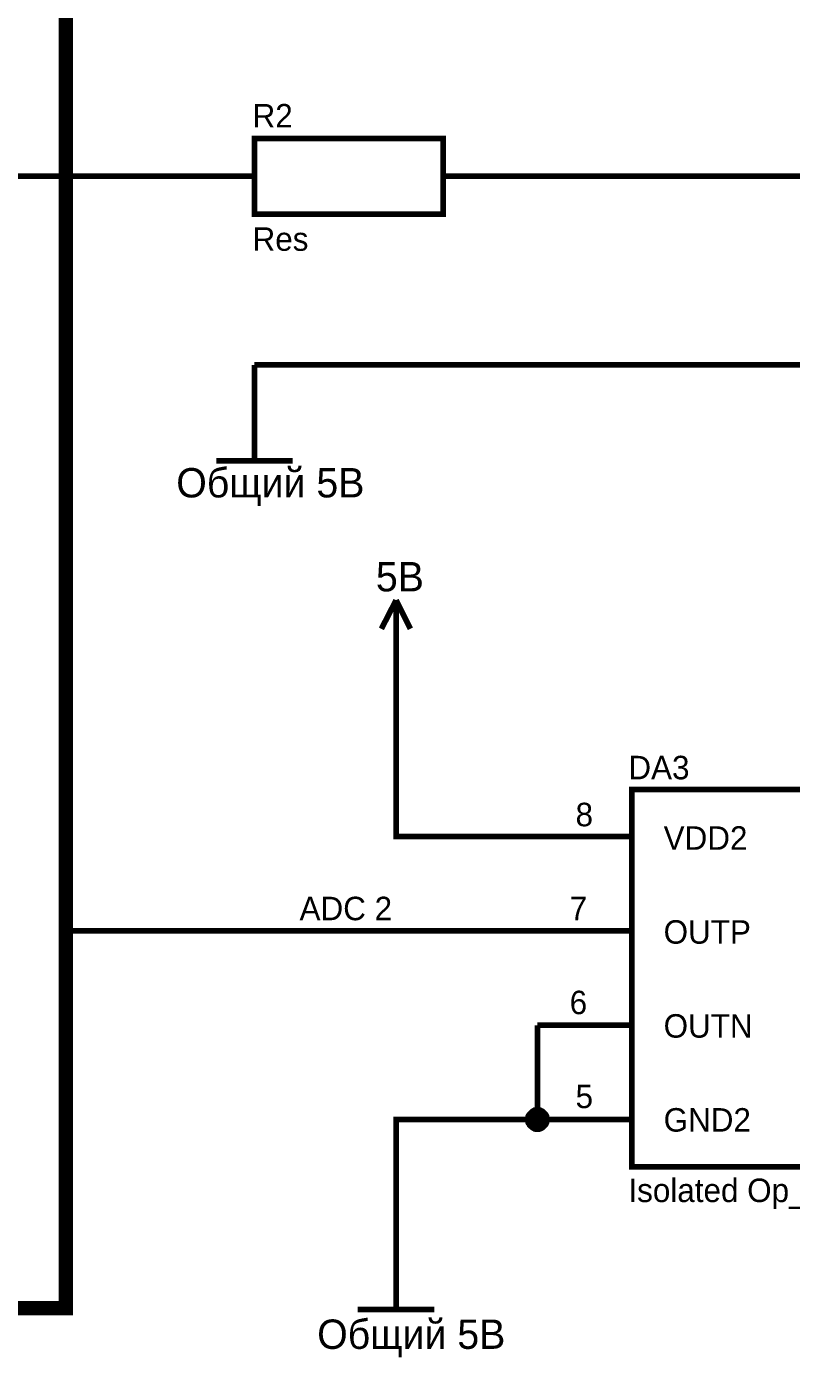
# Model space of a CAD drawing. Header units: millimetres. Extents: x 0 to 567, y 0 to 399.
# Drawn here: x 397.9 to 438.4, y 157.4 to 227.9 of the extents above; entities that cross this region are included whole.
import ezdxf

# ---------------------------------------------------------------- set-up
doc = ezdxf.new("R2010")
doc.units = ezdxf.units.MM
doc.layers.add('Sheet', color=255, linetype='Continuous')

msp = doc.modelspace()

# ---------------------------------------------------------------- linework, layer by layer
at = {"layer": 'Sheet'}
for points, const_width in [([(399.976, 332.492), (399.976, 159.991), (364.983, 159.991), (364.983, 172.482)], 0.749), ([(404.975, 219.994), (389.978, 219.994)], 0.3), ([(409.974, 219.994), (404.975, 219.994)], 0.3), ([(419.972, 219.994), (424.971, 219.994)], 0.3), ([(437.458, 219.994), (424.971, 219.994)], 0.3), ([(442.457, 219.994), (437.458, 219.994)], 0.3), ([(409.974, 209.994), (409.974, 204.916)], 0.3), ([(437.458, 209.994), (409.974, 209.994), (409.974, 209.994)], 0.3), ([(442.457, 209.994), (437.458, 209.994)], 0.3), ([(407.951, 204.916), (411.997, 204.916)], 0.3), ([(417.482, 197.522), (416.704, 196.005)], 0.3), ([(417.482, 197.522), (418.24, 196.005)], 0.3), ([(417.482, 194.993), (417.482, 197.522)], 0.3), ([(424.971, 184.992), (417.482, 184.992), (417.482, 194.993), (417.482, 194.993)], 0.3), ([(429.97, 184.992), (424.971, 184.992)], 0.3), ([(424.971, 179.992), (399.976, 179.992), (399.976, 179.992)], 0.3), ([(429.97, 179.992), (424.971, 179.992)], 0.3), ([(417.482, 164.991), (417.482, 169.991), (424.971, 169.991), (424.971, 174.992)], 0.3), ([(429.97, 174.992), (424.971, 174.992)], 0.3), ([(424.465, 169.991), (424.465, 170.011), (424.465, 170.05), (424.465, 170.069), (424.484, 170.089), (424.484, 170.108), (424.484, 170.147), (424.504, 170.166), (424.504, 170.186), (424.523, 170.205), (424.523, 170.225), (424.543, 170.244), (424.562, 170.264), (424.562, 170.283), (424.582, 170.303), (424.601, 170.322), (424.62, 170.341), (424.64, 170.361), (424.659, 170.38), (424.679, 170.4), (424.698, 170.4), (424.718, 170.419), (424.737, 170.439), (424.757, 170.439), (424.776, 170.458), (424.796, 170.458), (424.815, 170.478), (424.854, 170.478), (424.873, 170.478), (424.893, 170.497), (424.912, 170.497), (424.951, 170.497), (424.971, 170.497)], 0.3), ([(424.465, 169.991), (424.465, 170.011), (424.465, 170.05), (424.465, 170.069), (424.484, 170.089), (424.484, 170.108), (424.484, 170.147), (424.504, 170.166), (424.504, 170.186), (424.523, 170.205), (424.523, 170.225), (424.543, 170.244), (424.562, 170.264), (424.562, 170.283), (424.582, 170.303), (424.601, 170.322), (424.62, 170.341), (424.64, 170.361), (424.659, 170.38), (424.679, 170.4), (424.698, 170.4), (424.718, 170.419), (424.737, 170.439), (424.757, 170.439), (424.776, 170.458), (424.796, 170.458), (424.815, 170.478), (424.854, 170.478), (424.873, 170.478), (424.893, 170.497), (424.912, 170.497), (424.951, 170.497), (424.971, 170.497)], 0.3), ([(424.465, 169.991), (424.465, 170.011), (424.465, 170.05), (424.465, 170.069), (424.484, 170.089), (424.484, 170.108), (424.484, 170.147), (424.504, 170.166), (424.504, 170.186), (424.523, 170.205), (424.523, 170.225), (424.543, 170.244), (424.562, 170.264), (424.562, 170.283), (424.582, 170.303), (424.601, 170.322), (424.62, 170.341), (424.64, 170.361), (424.659, 170.38), (424.679, 170.4), (424.698, 170.4), (424.718, 170.419), (424.737, 170.439), (424.757, 170.439), (424.776, 170.458), (424.796, 170.458), (424.815, 170.478), (424.854, 170.478), (424.873, 170.478), (424.893, 170.497), (424.912, 170.497), (424.951, 170.497), (424.971, 170.497)], 0.3), ([(424.465, 169.991), (424.465, 170.011), (424.465, 170.05), (424.465, 170.069), (424.484, 170.089), (424.484, 170.108), (424.484, 170.147), (424.504, 170.166), (424.504, 170.186), (424.523, 170.205), (424.523, 170.225), (424.543, 170.244), (424.562, 170.264), (424.562, 170.283), (424.582, 170.303), (424.601, 170.322), (424.62, 170.341), (424.64, 170.361), (424.659, 170.38), (424.679, 170.4), (424.698, 170.4), (424.718, 170.419), (424.737, 170.439), (424.757, 170.439), (424.776, 170.458), (424.796, 170.458), (424.815, 170.478), (424.854, 170.478), (424.873, 170.478), (424.893, 170.497), (424.912, 170.497), (424.951, 170.497), (424.971, 170.497)], 0.3), ([(424.465, 169.991), (424.465, 170.011), (424.465, 170.05), (424.465, 170.069), (424.484, 170.089), (424.484, 170.108), (424.484, 170.147), (424.504, 170.166), (424.504, 170.186), (424.523, 170.205), (424.523, 170.225), (424.543, 170.244), (424.562, 170.264), (424.562, 170.283), (424.582, 170.303), (424.601, 170.322), (424.62, 170.341), (424.64, 170.361), (424.659, 170.38), (424.679, 170.4), (424.698, 170.4), (424.718, 170.419), (424.737, 170.439), (424.757, 170.439), (424.776, 170.458), (424.796, 170.458), (424.815, 170.478), (424.854, 170.478), (424.873, 170.478), (424.893, 170.497), (424.912, 170.497), (424.951, 170.497), (424.971, 170.497)], 0.3), ([(424.971, 169.485), (424.951, 169.485), (424.912, 169.485), (424.893, 169.485), (424.873, 169.505), (424.854, 169.505), (424.815, 169.505), (424.796, 169.524), (424.776, 169.524), (424.757, 169.544), (424.737, 169.544), (424.718, 169.563), (424.698, 169.583), (424.679, 169.583), (424.659, 169.602), (424.64, 169.622), (424.62, 169.641), (424.601, 169.66), (424.582, 169.68), (424.562, 169.699), (424.562, 169.719), (424.543, 169.738), (424.523, 169.758), (424.523, 169.777), (424.504, 169.797), (424.504, 169.816), (424.484, 169.836), (424.484, 169.875), (424.484, 169.894), (424.465, 169.913), (424.465, 169.933), (424.465, 169.972), (424.465, 169.991)], 0.3), ([(424.465, 169.991), (424.465, 169.991)], 0.3), ([(424.971, 169.485), (424.951, 169.485), (424.912, 169.485), (424.893, 169.485), (424.873, 169.505), (424.854, 169.505), (424.815, 169.505), (424.796, 169.524), (424.776, 169.524), (424.757, 169.544), (424.737, 169.544), (424.718, 169.563), (424.698, 169.583), (424.679, 169.583), (424.659, 169.602), (424.64, 169.622), (424.62, 169.641), (424.601, 169.66), (424.582, 169.68), (424.562, 169.699), (424.562, 169.719), (424.543, 169.738), (424.523, 169.758), (424.523, 169.777), (424.504, 169.797), (424.504, 169.816), (424.484, 169.836), (424.484, 169.875), (424.484, 169.894), (424.465, 169.913), (424.465, 169.933), (424.465, 169.972), (424.465, 169.991)], 0.3), ([(424.465, 169.991), (424.465, 169.991)], 0.3), ([(424.971, 169.485), (424.951, 169.485), (424.912, 169.485), (424.893, 169.485), (424.873, 169.505), (424.854, 169.505), (424.815, 169.505), (424.796, 169.524), (424.776, 169.524), (424.757, 169.544), (424.737, 169.544), (424.718, 169.563), (424.698, 169.583), (424.679, 169.583), (424.659, 169.602), (424.64, 169.622), (424.62, 169.641), (424.601, 169.66), (424.582, 169.68), (424.562, 169.699), (424.562, 169.719), (424.543, 169.738), (424.523, 169.758), (424.523, 169.777), (424.504, 169.797), (424.504, 169.816), (424.484, 169.836), (424.484, 169.875), (424.484, 169.894), (424.465, 169.913), (424.465, 169.933), (424.465, 169.972), (424.465, 169.991)], 0.3), ([(424.465, 169.991), (424.465, 169.991)], 0.3), ([(424.971, 169.485), (424.951, 169.485), (424.912, 169.485), (424.893, 169.485), (424.873, 169.505), (424.854, 169.505), (424.815, 169.505), (424.796, 169.524), (424.776, 169.524), (424.757, 169.544), (424.737, 169.544), (424.718, 169.563), (424.698, 169.583), (424.679, 169.583), (424.659, 169.602), (424.64, 169.622), (424.62, 169.641), (424.601, 169.66), (424.582, 169.68), (424.562, 169.699), (424.562, 169.719), (424.543, 169.738), (424.523, 169.758), (424.523, 169.777), (424.504, 169.797), (424.504, 169.816), (424.484, 169.836), (424.484, 169.875), (424.484, 169.894), (424.465, 169.913), (424.465, 169.933), (424.465, 169.972), (424.465, 169.991)], 0.3), ([(424.465, 169.991), (424.465, 169.991)], 0.3), ([(424.971, 169.485), (424.951, 169.485), (424.912, 169.485), (424.893, 169.485), (424.873, 169.505), (424.854, 169.505), (424.815, 169.505), (424.796, 169.524), (424.776, 169.524), (424.757, 169.544), (424.737, 169.544), (424.718, 169.563), (424.698, 169.583), (424.679, 169.583), (424.659, 169.602), (424.64, 169.622), (424.62, 169.641), (424.601, 169.66), (424.582, 169.68), (424.562, 169.699), (424.562, 169.719), (424.543, 169.738), (424.523, 169.758), (424.523, 169.777), (424.504, 169.797), (424.504, 169.816), (424.484, 169.836), (424.484, 169.875), (424.484, 169.894), (424.465, 169.913), (424.465, 169.933), (424.465, 169.972), (424.465, 169.991)], 0.3), ([(424.465, 169.991), (424.465, 169.991)], 0.3), ([(424.465, 169.991), (424.465, 170.011), (424.465, 170.05), (424.465, 170.069), (424.484, 170.089), (424.484, 170.108), (424.484, 170.147), (424.504, 170.166), (424.504, 170.186), (424.523, 170.205), (424.523, 170.225), (424.543, 170.244), (424.562, 170.264), (424.562, 170.283), (424.582, 170.303), (424.601, 170.322), (424.62, 170.341), (424.64, 170.361), (424.659, 170.38), (424.679, 170.4), (424.698, 170.4), (424.718, 170.419), (424.737, 170.439), (424.757, 170.439), (424.776, 170.458), (424.796, 170.458), (424.815, 170.478), (424.854, 170.478), (424.873, 170.478), (424.893, 170.497), (424.912, 170.497), (424.951, 170.497), (424.971, 170.497)], 0.0991), ([(424.465, 169.991), (424.465, 170.011), (424.465, 170.05), (424.465, 170.069), (424.484, 170.089), (424.484, 170.108), (424.484, 170.147), (424.504, 170.166), (424.504, 170.186), (424.523, 170.205), (424.523, 170.225), (424.543, 170.244), (424.562, 170.264), (424.562, 170.283), (424.582, 170.303), (424.601, 170.322), (424.62, 170.341), (424.64, 170.361), (424.659, 170.38), (424.679, 170.4), (424.698, 170.4), (424.718, 170.419), (424.737, 170.439), (424.757, 170.439), (424.776, 170.458), (424.796, 170.458), (424.815, 170.478), (424.854, 170.478), (424.873, 170.478), (424.893, 170.497), (424.912, 170.497), (424.951, 170.497), (424.971, 170.497)], 0.0991), ([(424.465, 169.991), (424.465, 170.011), (424.465, 170.05), (424.465, 170.069), (424.484, 170.089), (424.484, 170.108), (424.484, 170.147), (424.504, 170.166), (424.504, 170.186), (424.523, 170.205), (424.523, 170.225), (424.543, 170.244), (424.562, 170.264), (424.562, 170.283), (424.582, 170.303), (424.601, 170.322), (424.62, 170.341), (424.64, 170.361), (424.659, 170.38), (424.679, 170.4), (424.698, 170.4), (424.718, 170.419), (424.737, 170.439), (424.757, 170.439), (424.776, 170.458), (424.796, 170.458), (424.815, 170.478), (424.854, 170.478), (424.873, 170.478), (424.893, 170.497), (424.912, 170.497), (424.951, 170.497), (424.971, 170.497)], 0.0991), ([(424.465, 169.991), (424.465, 170.011), (424.465, 170.05), (424.465, 170.069), (424.484, 170.089), (424.484, 170.108), (424.484, 170.147), (424.504, 170.166), (424.504, 170.186), (424.523, 170.205), (424.523, 170.225), (424.543, 170.244), (424.562, 170.264), (424.562, 170.283), (424.582, 170.303), (424.601, 170.322), (424.62, 170.341), (424.64, 170.361), (424.659, 170.38), (424.679, 170.4), (424.698, 170.4), (424.718, 170.419), (424.737, 170.439), (424.757, 170.439), (424.776, 170.458), (424.796, 170.458), (424.815, 170.478), (424.854, 170.478), (424.873, 170.478), (424.893, 170.497), (424.912, 170.497), (424.951, 170.497), (424.971, 170.497)], 0.0991), ([(424.465, 169.991), (424.465, 170.011), (424.465, 170.05), (424.465, 170.069), (424.484, 170.089), (424.484, 170.108), (424.484, 170.147), (424.504, 170.166), (424.504, 170.186), (424.523, 170.205), (424.523, 170.225), (424.543, 170.244), (424.562, 170.264), (424.562, 170.283), (424.582, 170.303), (424.601, 170.322), (424.62, 170.341), (424.64, 170.361), (424.659, 170.38), (424.679, 170.4), (424.698, 170.4), (424.718, 170.419), (424.737, 170.439), (424.757, 170.439), (424.776, 170.458), (424.796, 170.458), (424.815, 170.478), (424.854, 170.478), (424.873, 170.478), (424.893, 170.497), (424.912, 170.497), (424.951, 170.497), (424.971, 170.497)], 0.0991), ([(424.971, 169.485), (424.951, 169.485), (424.912, 169.485), (424.893, 169.485), (424.873, 169.505), (424.854, 169.505), (424.815, 169.505), (424.796, 169.524), (424.776, 169.524), (424.757, 169.544), (424.737, 169.544), (424.718, 169.563), (424.698, 169.583), (424.679, 169.583), (424.659, 169.602), (424.64, 169.622), (424.62, 169.641), (424.601, 169.66), (424.582, 169.68), (424.562, 169.699), (424.562, 169.719), (424.543, 169.738), (424.523, 169.758), (424.523, 169.777), (424.504, 169.797), (424.504, 169.816), (424.484, 169.836), (424.484, 169.875), (424.484, 169.894), (424.465, 169.913), (424.465, 169.933), (424.465, 169.972), (424.465, 169.991)], 0.0991), ([(424.465, 169.991), (424.465, 169.991)], 0.0991), ([(424.971, 169.485), (424.951, 169.485), (424.912, 169.485), (424.893, 169.485), (424.873, 169.505), (424.854, 169.505), (424.815, 169.505), (424.796, 169.524), (424.776, 169.524), (424.757, 169.544), (424.737, 169.544), (424.718, 169.563), (424.698, 169.583), (424.679, 169.583), (424.659, 169.602), (424.64, 169.622), (424.62, 169.641), (424.601, 169.66), (424.582, 169.68), (424.562, 169.699), (424.562, 169.719), (424.543, 169.738), (424.523, 169.758), (424.523, 169.777), (424.504, 169.797), (424.504, 169.816), (424.484, 169.836), (424.484, 169.875), (424.484, 169.894), (424.465, 169.913), (424.465, 169.933), (424.465, 169.972), (424.465, 169.991)], 0.0991), ([(424.465, 169.991), (424.465, 169.991)], 0.0991), ([(424.971, 169.485), (424.951, 169.485), (424.912, 169.485), (424.893, 169.485), (424.873, 169.505), (424.854, 169.505), (424.815, 169.505), (424.796, 169.524), (424.776, 169.524), (424.757, 169.544), (424.737, 169.544), (424.718, 169.563), (424.698, 169.583), (424.679, 169.583), (424.659, 169.602), (424.64, 169.622), (424.62, 169.641), (424.601, 169.66), (424.582, 169.68), (424.562, 169.699), (424.562, 169.719), (424.543, 169.738), (424.523, 169.758), (424.523, 169.777), (424.504, 169.797), (424.504, 169.816), (424.484, 169.836), (424.484, 169.875), (424.484, 169.894), (424.465, 169.913), (424.465, 169.933), (424.465, 169.972), (424.465, 169.991)], 0.0991), ([(424.465, 169.991), (424.465, 169.991)], 0.0991), ([(424.971, 169.485), (424.951, 169.485), (424.912, 169.485), (424.893, 169.485), (424.873, 169.505), (424.854, 169.505), (424.815, 169.505), (424.796, 169.524), (424.776, 169.524), (424.757, 169.544), (424.737, 169.544), (424.718, 169.563), (424.698, 169.583), (424.679, 169.583), (424.659, 169.602), (424.64, 169.622), (424.62, 169.641), (424.601, 169.66), (424.582, 169.68), (424.562, 169.699), (424.562, 169.719), (424.543, 169.738), (424.523, 169.758), (424.523, 169.777), (424.504, 169.797), (424.504, 169.816), (424.484, 169.836), (424.484, 169.875), (424.484, 169.894), (424.465, 169.913), (424.465, 169.933), (424.465, 169.972), (424.465, 169.991)], 0.0991), ([(424.465, 169.991), (424.465, 169.991)], 0.0991), ([(424.971, 169.485), (424.951, 169.485), (424.912, 169.485), (424.893, 169.485), (424.873, 169.505), (424.854, 169.505), (424.815, 169.505), (424.796, 169.524), (424.776, 169.524), (424.757, 169.544), (424.737, 169.544), (424.718, 169.563), (424.698, 169.583), (424.679, 169.583), (424.659, 169.602), (424.64, 169.622), (424.62, 169.641), (424.601, 169.66), (424.582, 169.68), (424.562, 169.699), (424.562, 169.719), (424.543, 169.738), (424.523, 169.758), (424.523, 169.777), (424.504, 169.797), (424.504, 169.816), (424.484, 169.836), (424.484, 169.875), (424.484, 169.894), (424.465, 169.913), (424.465, 169.933), (424.465, 169.972), (424.465, 169.991)], 0.0991), ([(424.465, 169.991), (424.465, 169.991)], 0.0991), ([(424.971, 170.497), (424.971, 170.497)], 0.3), ([(424.971, 170.497), (424.99, 170.497), (425.029, 170.497), (425.048, 170.497), (425.068, 170.478), (425.087, 170.478), (425.126, 170.478), (425.146, 170.458), (425.165, 170.458), (425.185, 170.439), (425.204, 170.439), (425.223, 170.419), (425.243, 170.4), (425.262, 170.4), (425.282, 170.38), (425.301, 170.361), (425.321, 170.341), (425.34, 170.322), (425.36, 170.303), (425.379, 170.283), (425.379, 170.264), (425.399, 170.244), (425.418, 170.225), (425.418, 170.205), (425.437, 170.186), (425.437, 170.166), (425.457, 170.147), (425.457, 170.108), (425.457, 170.089), (425.476, 170.069), (425.476, 170.05), (425.476, 170.011), (425.476, 169.991)], 0.3), ([(424.971, 170.497), (424.971, 170.497)], 0.3), ([(424.971, 170.497), (424.99, 170.497), (425.029, 170.497), (425.048, 170.497), (425.068, 170.478), (425.087, 170.478), (425.126, 170.478), (425.146, 170.458), (425.165, 170.458), (425.185, 170.439), (425.204, 170.439), (425.223, 170.419), (425.243, 170.4), (425.262, 170.4), (425.282, 170.38), (425.301, 170.361), (425.321, 170.341), (425.34, 170.322), (425.36, 170.303), (425.379, 170.283), (425.379, 170.264), (425.399, 170.244), (425.418, 170.225), (425.418, 170.205), (425.437, 170.186), (425.437, 170.166), (425.457, 170.147), (425.457, 170.108), (425.457, 170.089), (425.476, 170.069), (425.476, 170.05), (425.476, 170.011), (425.476, 169.991)], 0.3), ([(424.971, 170.497), (424.971, 170.497)], 0.3), ([(424.971, 170.497), (424.99, 170.497), (425.029, 170.497), (425.048, 170.497), (425.068, 170.478), (425.087, 170.478), (425.126, 170.478), (425.146, 170.458), (425.165, 170.458), (425.185, 170.439), (425.204, 170.439), (425.223, 170.419), (425.243, 170.4), (425.262, 170.4), (425.282, 170.38), (425.301, 170.361), (425.321, 170.341), (425.34, 170.322), (425.36, 170.303), (425.379, 170.283), (425.379, 170.264), (425.399, 170.244), (425.418, 170.225), (425.418, 170.205), (425.437, 170.186), (425.437, 170.166), (425.457, 170.147), (425.457, 170.108), (425.457, 170.089), (425.476, 170.069), (425.476, 170.05), (425.476, 170.011), (425.476, 169.991)], 0.3), ([(424.971, 170.497), (424.971, 170.497)], 0.3), ([(424.971, 170.497), (424.99, 170.497), (425.029, 170.497), (425.048, 170.497), (425.068, 170.478), (425.087, 170.478), (425.126, 170.478), (425.146, 170.458), (425.165, 170.458), (425.185, 170.439), (425.204, 170.439), (425.223, 170.419), (425.243, 170.4), (425.262, 170.4), (425.282, 170.38), (425.301, 170.361), (425.321, 170.341), (425.34, 170.322), (425.36, 170.303), (425.379, 170.283), (425.379, 170.264), (425.399, 170.244), (425.418, 170.225), (425.418, 170.205), (425.437, 170.186), (425.437, 170.166), (425.457, 170.147), (425.457, 170.108), (425.457, 170.089), (425.476, 170.069), (425.476, 170.05), (425.476, 170.011), (425.476, 169.991)], 0.3), ([(424.971, 170.497), (424.971, 170.497)], 0.3), ([(424.971, 170.497), (424.99, 170.497), (425.029, 170.497), (425.048, 170.497), (425.068, 170.478), (425.087, 170.478), (425.126, 170.478), (425.146, 170.458), (425.165, 170.458), (425.185, 170.439), (425.204, 170.439), (425.223, 170.419), (425.243, 170.4), (425.262, 170.4), (425.282, 170.38), (425.301, 170.361), (425.321, 170.341), (425.34, 170.322), (425.36, 170.303), (425.379, 170.283), (425.379, 170.264), (425.399, 170.244), (425.418, 170.225), (425.418, 170.205), (425.437, 170.186), (425.437, 170.166), (425.457, 170.147), (425.457, 170.108), (425.457, 170.089), (425.476, 170.069), (425.476, 170.05), (425.476, 170.011), (425.476, 169.991)], 0.3), ([(425.476, 169.991), (425.476, 169.972), (425.476, 169.933), (425.476, 169.913), (425.457, 169.894), (425.457, 169.875), (425.457, 169.836), (425.437, 169.816), (425.437, 169.797), (425.418, 169.777), (425.418, 169.758), (425.399, 169.738), (425.379, 169.719), (425.379, 169.699), (425.36, 169.68), (425.34, 169.66), (425.321, 169.641), (425.301, 169.622), (425.282, 169.602), (425.262, 169.583), (425.243, 169.583), (425.223, 169.563), (425.204, 169.544), (425.185, 169.544), (425.165, 169.524), (425.146, 169.524), (425.126, 169.505), (425.087, 169.505), (425.068, 169.505), (425.048, 169.485), (425.029, 169.485), (424.99, 169.485), (424.971, 169.485)], 0.3), ([(429.97, 169.991), (424.971, 169.991)], 0.3), ([(425.476, 169.991), (425.476, 169.972), (425.476, 169.933), (425.476, 169.913), (425.457, 169.894), (425.457, 169.875), (425.457, 169.836), (425.437, 169.816), (425.437, 169.797), (425.418, 169.777), (425.418, 169.758), (425.399, 169.738), (425.379, 169.719), (425.379, 169.699), (425.36, 169.68), (425.34, 169.66), (425.321, 169.641), (425.301, 169.622), (425.282, 169.602), (425.262, 169.583), (425.243, 169.583), (425.223, 169.563), (425.204, 169.544), (425.185, 169.544), (425.165, 169.524), (425.146, 169.524), (425.126, 169.505), (425.087, 169.505), (425.068, 169.505), (425.048, 169.485), (425.029, 169.485), (424.99, 169.485), (424.971, 169.485)], 0.3), ([(425.476, 169.991), (425.476, 169.972), (425.476, 169.933), (425.476, 169.913), (425.457, 169.894), (425.457, 169.875), (425.457, 169.836), (425.437, 169.816), (425.437, 169.797), (425.418, 169.777), (425.418, 169.758), (425.399, 169.738), (425.379, 169.719), (425.379, 169.699), (425.36, 169.68), (425.34, 169.66), (425.321, 169.641), (425.301, 169.622), (425.282, 169.602), (425.262, 169.583), (425.243, 169.583), (425.223, 169.563), (425.204, 169.544), (425.185, 169.544), (425.165, 169.524), (425.146, 169.524), (425.126, 169.505), (425.087, 169.505), (425.068, 169.505), (425.048, 169.485), (425.029, 169.485), (424.99, 169.485), (424.971, 169.485)], 0.3), ([(425.476, 169.991), (425.476, 169.972), (425.476, 169.933), (425.476, 169.913), (425.457, 169.894), (425.457, 169.875), (425.457, 169.836), (425.437, 169.816), (425.437, 169.797), (425.418, 169.777), (425.418, 169.758), (425.399, 169.738), (425.379, 169.719), (425.379, 169.699), (425.36, 169.68), (425.34, 169.66), (425.321, 169.641), (425.301, 169.622), (425.282, 169.602), (425.262, 169.583), (425.243, 169.583), (425.223, 169.563), (425.204, 169.544), (425.185, 169.544), (425.165, 169.524), (425.146, 169.524), (425.126, 169.505), (425.087, 169.505), (425.068, 169.505), (425.048, 169.485), (425.029, 169.485), (424.99, 169.485), (424.971, 169.485)], 0.3), ([(425.476, 169.991), (425.476, 169.972), (425.476, 169.933), (425.476, 169.913), (425.457, 169.894), (425.457, 169.875), (425.457, 169.836), (425.437, 169.816), (425.437, 169.797), (425.418, 169.777), (425.418, 169.758), (425.399, 169.738), (425.379, 169.719), (425.379, 169.699), (425.36, 169.68), (425.34, 169.66), (425.321, 169.641), (425.301, 169.622), (425.282, 169.602), (425.262, 169.583), (425.243, 169.583), (425.223, 169.563), (425.204, 169.544), (425.185, 169.544), (425.165, 169.524), (425.146, 169.524), (425.126, 169.505), (425.087, 169.505), (425.068, 169.505), (425.048, 169.485), (425.029, 169.485), (424.99, 169.485), (424.971, 169.485)], 0.3), ([(424.971, 170.497), (424.971, 170.497)], 0.0991), ([(424.971, 170.497), (424.99, 170.497), (425.029, 170.497), (425.048, 170.497), (425.068, 170.478), (425.087, 170.478), (425.126, 170.478), (425.146, 170.458), (425.165, 170.458), (425.185, 170.439), (425.204, 170.439), (425.223, 170.419), (425.243, 170.4), (425.262, 170.4), (425.282, 170.38), (425.301, 170.361), (425.321, 170.341), (425.34, 170.322), (425.36, 170.303), (425.379, 170.283), (425.379, 170.264), (425.399, 170.244), (425.418, 170.225), (425.418, 170.205), (425.437, 170.186), (425.437, 170.166), (425.457, 170.147), (425.457, 170.108), (425.457, 170.089), (425.476, 170.069), (425.476, 170.05), (425.476, 170.011), (425.476, 169.991)], 0.0991), ([(424.971, 170.497), (424.971, 170.497)], 0.0991), ([(424.971, 170.497), (424.99, 170.497), (425.029, 170.497), (425.048, 170.497), (425.068, 170.478), (425.087, 170.478), (425.126, 170.478), (425.146, 170.458), (425.165, 170.458), (425.185, 170.439), (425.204, 170.439), (425.223, 170.419), (425.243, 170.4), (425.262, 170.4), (425.282, 170.38), (425.301, 170.361), (425.321, 170.341), (425.34, 170.322), (425.36, 170.303), (425.379, 170.283), (425.379, 170.264), (425.399, 170.244), (425.418, 170.225), (425.418, 170.205), (425.437, 170.186), (425.437, 170.166), (425.457, 170.147), (425.457, 170.108), (425.457, 170.089), (425.476, 170.069), (425.476, 170.05), (425.476, 170.011), (425.476, 169.991)], 0.0991), ([(424.971, 170.497), (424.971, 170.497)], 0.0991), ([(424.971, 170.497), (424.99, 170.497), (425.029, 170.497), (425.048, 170.497), (425.068, 170.478), (425.087, 170.478), (425.126, 170.478), (425.146, 170.458), (425.165, 170.458), (425.185, 170.439), (425.204, 170.439), (425.223, 170.419), (425.243, 170.4), (425.262, 170.4), (425.282, 170.38), (425.301, 170.361), (425.321, 170.341), (425.34, 170.322), (425.36, 170.303), (425.379, 170.283), (425.379, 170.264), (425.399, 170.244), (425.418, 170.225), (425.418, 170.205), (425.437, 170.186), (425.437, 170.166), (425.457, 170.147), (425.457, 170.108), (425.457, 170.089), (425.476, 170.069), (425.476, 170.05), (425.476, 170.011), (425.476, 169.991)], 0.0991), ([(424.971, 170.497), (424.971, 170.497)], 0.0991), ([(424.971, 170.497), (424.99, 170.497), (425.029, 170.497), (425.048, 170.497), (425.068, 170.478), (425.087, 170.478), (425.126, 170.478), (425.146, 170.458), (425.165, 170.458), (425.185, 170.439), (425.204, 170.439), (425.223, 170.419), (425.243, 170.4), (425.262, 170.4), (425.282, 170.38), (425.301, 170.361), (425.321, 170.341), (425.34, 170.322), (425.36, 170.303), (425.379, 170.283), (425.379, 170.264), (425.399, 170.244), (425.418, 170.225), (425.418, 170.205), (425.437, 170.186), (425.437, 170.166), (425.457, 170.147), (425.457, 170.108), (425.457, 170.089), (425.476, 170.069), (425.476, 170.05), (425.476, 170.011), (425.476, 169.991)], 0.0991), ([(424.971, 170.497), (424.971, 170.497)], 0.0991), ([(424.971, 170.497), (424.99, 170.497), (425.029, 170.497), (425.048, 170.497), (425.068, 170.478), (425.087, 170.478), (425.126, 170.478), (425.146, 170.458), (425.165, 170.458), (425.185, 170.439), (425.204, 170.439), (425.223, 170.419), (425.243, 170.4), (425.262, 170.4), (425.282, 170.38), (425.301, 170.361), (425.321, 170.341), (425.34, 170.322), (425.36, 170.303), (425.379, 170.283), (425.379, 170.264), (425.399, 170.244), (425.418, 170.225), (425.418, 170.205), (425.437, 170.186), (425.437, 170.166), (425.457, 170.147), (425.457, 170.108), (425.457, 170.089), (425.476, 170.069), (425.476, 170.05), (425.476, 170.011), (425.476, 169.991)], 0.0991), ([(425.476, 169.991), (425.476, 169.972), (425.476, 169.933), (425.476, 169.913), (425.457, 169.894), (425.457, 169.875), (425.457, 169.836), (425.437, 169.816), (425.437, 169.797), (425.418, 169.777), (425.418, 169.758), (425.399, 169.738), (425.379, 169.719), (425.379, 169.699), (425.36, 169.68), (425.34, 169.66), (425.321, 169.641), (425.301, 169.622), (425.282, 169.602), (425.262, 169.583), (425.243, 169.583), (425.223, 169.563), (425.204, 169.544), (425.185, 169.544), (425.165, 169.524), (425.146, 169.524), (425.126, 169.505), (425.087, 169.505), (425.068, 169.505), (425.048, 169.485), (425.029, 169.485), (424.99, 169.485), (424.971, 169.485)], 0.0991), ([(425.476, 169.991), (425.476, 169.972), (425.476, 169.933), (425.476, 169.913), (425.457, 169.894), (425.457, 169.875), (425.457, 169.836), (425.437, 169.816), (425.437, 169.797), (425.418, 169.777), (425.418, 169.758), (425.399, 169.738), (425.379, 169.719), (425.379, 169.699), (425.36, 169.68), (425.34, 169.66), (425.321, 169.641), (425.301, 169.622), (425.282, 169.602), (425.262, 169.583), (425.243, 169.583), (425.223, 169.563), (425.204, 169.544), (425.185, 169.544), (425.165, 169.524), (425.146, 169.524), (425.126, 169.505), (425.087, 169.505), (425.068, 169.505), (425.048, 169.485), (425.029, 169.485), (424.99, 169.485), (424.971, 169.485)], 0.0991), ([(425.476, 169.991), (425.476, 169.972), (425.476, 169.933), (425.476, 169.913), (425.457, 169.894), (425.457, 169.875), (425.457, 169.836), (425.437, 169.816), (425.437, 169.797), (425.418, 169.777), (425.418, 169.758), (425.399, 169.738), (425.379, 169.719), (425.379, 169.699), (425.36, 169.68), (425.34, 169.66), (425.321, 169.641), (425.301, 169.622), (425.282, 169.602), (425.262, 169.583), (425.243, 169.583), (425.223, 169.563), (425.204, 169.544), (425.185, 169.544), (425.165, 169.524), (425.146, 169.524), (425.126, 169.505), (425.087, 169.505), (425.068, 169.505), (425.048, 169.485), (425.029, 169.485), (424.99, 169.485), (424.971, 169.485)], 0.0991), ([(425.476, 169.991), (425.476, 169.972), (425.476, 169.933), (425.476, 169.913), (425.457, 169.894), (425.457, 169.875), (425.457, 169.836), (425.437, 169.816), (425.437, 169.797), (425.418, 169.777), (425.418, 169.758), (425.399, 169.738), (425.379, 169.719), (425.379, 169.699), (425.36, 169.68), (425.34, 169.66), (425.321, 169.641), (425.301, 169.622), (425.282, 169.602), (425.262, 169.583), (425.243, 169.583), (425.223, 169.563), (425.204, 169.544), (425.185, 169.544), (425.165, 169.524), (425.146, 169.524), (425.126, 169.505), (425.087, 169.505), (425.068, 169.505), (425.048, 169.485), (425.029, 169.485), (424.99, 169.485), (424.971, 169.485)], 0.0991), ([(425.476, 169.991), (425.476, 169.972), (425.476, 169.933), (425.476, 169.913), (425.457, 169.894), (425.457, 169.875), (425.457, 169.836), (425.437, 169.816), (425.437, 169.797), (425.418, 169.777), (425.418, 169.758), (425.399, 169.738), (425.379, 169.719), (425.379, 169.699), (425.36, 169.68), (425.34, 169.66), (425.321, 169.641), (425.301, 169.622), (425.282, 169.602), (425.262, 169.583), (425.243, 169.583), (425.223, 169.563), (425.204, 169.544), (425.185, 169.544), (425.165, 169.524), (425.146, 169.524), (425.126, 169.505), (425.087, 169.505), (425.068, 169.505), (425.048, 169.485), (425.029, 169.485), (424.99, 169.485), (424.971, 169.485)], 0.0991), ([(425.476, 169.991), (425.476, 169.991), (425.476, 169.991), (425.476, 169.991), (425.476, 169.991), (425.476, 169.991), (425.476, 169.991), (425.476, 169.991), (425.476, 169.991), (425.476, 169.991), (425.476, 169.991), (425.476, 169.991), (425.476, 169.991), (425.476, 169.991), (425.476, 169.991), (425.476, 169.991), (425.476, 169.991), (425.476, 169.991), (425.476, 169.991), (425.476, 169.991), (425.476, 169.991), (425.476, 169.991), (425.476, 169.991), (425.476, 169.991), (425.476, 169.991), (425.476, 169.991), (425.476, 169.991), (425.476, 169.991), (425.476, 169.991), (425.476, 169.991), (425.476, 169.991), (425.476, 169.991), (425.476, 169.991)], 0.3), ([(425.476, 169.991), (425.476, 169.991)], 0.3), ([(425.476, 169.991), (425.476, 169.991), (425.476, 169.991), (425.476, 169.991), (425.476, 169.991), (425.476, 169.991), (425.476, 169.991), (425.476, 169.991), (425.476, 169.991), (425.476, 169.991), (425.476, 169.991), (425.476, 169.991), (425.476, 169.991), (425.476, 169.991), (425.476, 169.991), (425.476, 169.991), (425.476, 169.991), (425.476, 169.991), (425.476, 169.991), (425.476, 169.991), (425.476, 169.991), (425.476, 169.991), (425.476, 169.991), (425.476, 169.991), (425.476, 169.991), (425.476, 169.991), (425.476, 169.991), (425.476, 169.991), (425.476, 169.991), (425.476, 169.991), (425.476, 169.991), (425.476, 169.991), (425.476, 169.991)], 0.3), ([(425.476, 169.991), (425.476, 169.991)], 0.3), ([(425.476, 169.991), (425.476, 169.991), (425.476, 169.991), (425.476, 169.991), (425.476, 169.991), (425.476, 169.991), (425.476, 169.991), (425.476, 169.991), (425.476, 169.991), (425.476, 169.991), (425.476, 169.991), (425.476, 169.991), (425.476, 169.991), (425.476, 169.991), (425.476, 169.991), (425.476, 169.991), (425.476, 169.991), (425.476, 169.991), (425.476, 169.991), (425.476, 169.991), (425.476, 169.991), (425.476, 169.991), (425.476, 169.991), (425.476, 169.991), (425.476, 169.991), (425.476, 169.991), (425.476, 169.991), (425.476, 169.991), (425.476, 169.991), (425.476, 169.991), (425.476, 169.991), (425.476, 169.991), (425.476, 169.991)], 0.3), ([(425.476, 169.991), (425.476, 169.991)], 0.3), ([(425.476, 169.991), (425.476, 169.991), (425.476, 169.991), (425.476, 169.991), (425.476, 169.991), (425.476, 169.991), (425.476, 169.991), (425.476, 169.991), (425.476, 169.991), (425.476, 169.991), (425.476, 169.991), (425.476, 169.991), (425.476, 169.991), (425.476, 169.991), (425.476, 169.991), (425.476, 169.991), (425.476, 169.991), (425.476, 169.991), (425.476, 169.991), (425.476, 169.991), (425.476, 169.991), (425.476, 169.991), (425.476, 169.991), (425.476, 169.991), (425.476, 169.991), (425.476, 169.991), (425.476, 169.991), (425.476, 169.991), (425.476, 169.991), (425.476, 169.991), (425.476, 169.991), (425.476, 169.991), (425.476, 169.991)], 0.3), ([(425.476, 169.991), (425.476, 169.991)], 0.3), ([(425.476, 169.991), (425.476, 169.991), (425.476, 169.991), (425.476, 169.991), (425.476, 169.991), (425.476, 169.991), (425.476, 169.991), (425.476, 169.991), (425.476, 169.991), (425.476, 169.991), (425.476, 169.991), (425.476, 169.991), (425.476, 169.991), (425.476, 169.991), (425.476, 169.991), (425.476, 169.991), (425.476, 169.991), (425.476, 169.991), (425.476, 169.991), (425.476, 169.991), (425.476, 169.991), (425.476, 169.991), (425.476, 169.991), (425.476, 169.991), (425.476, 169.991), (425.476, 169.991), (425.476, 169.991), (425.476, 169.991), (425.476, 169.991), (425.476, 169.991), (425.476, 169.991), (425.476, 169.991), (425.476, 169.991)], 0.3), ([(425.476, 169.991), (425.476, 169.991)], 0.3), ([(425.476, 169.991), (425.476, 169.991), (425.476, 169.991), (425.476, 169.991), (425.476, 169.991), (425.476, 169.991), (425.476, 169.991), (425.476, 169.991), (425.476, 169.991), (425.476, 169.991), (425.476, 169.991), (425.476, 169.991), (425.476, 169.991), (425.476, 169.991), (425.476, 169.991), (425.476, 169.991), (425.476, 169.991), (425.476, 169.991), (425.476, 169.991), (425.476, 169.991), (425.476, 169.991), (425.476, 169.991), (425.476, 169.991), (425.476, 169.991), (425.476, 169.991), (425.476, 169.991), (425.476, 169.991), (425.476, 169.991), (425.476, 169.991), (425.476, 169.991), (425.476, 169.991), (425.476, 169.991), (425.476, 169.991)], 0.0991), ([(425.476, 169.991), (425.476, 169.991)], 0.0991), ([(425.476, 169.991), (425.476, 169.991), (425.476, 169.991), (425.476, 169.991), (425.476, 169.991), (425.476, 169.991), (425.476, 169.991), (425.476, 169.991), (425.476, 169.991), (425.476, 169.991), (425.476, 169.991), (425.476, 169.991), (425.476, 169.991), (425.476, 169.991), (425.476, 169.991), (425.476, 169.991), (425.476, 169.991), (425.476, 169.991), (425.476, 169.991), (425.476, 169.991), (425.476, 169.991), (425.476, 169.991), (425.476, 169.991), (425.476, 169.991), (425.476, 169.991), (425.476, 169.991), (425.476, 169.991), (425.476, 169.991), (425.476, 169.991), (425.476, 169.991), (425.476, 169.991), (425.476, 169.991), (425.476, 169.991)], 0.0991), ([(425.476, 169.991), (425.476, 169.991)], 0.0991), ([(425.476, 169.991), (425.476, 169.991), (425.476, 169.991), (425.476, 169.991), (425.476, 169.991), (425.476, 169.991), (425.476, 169.991), (425.476, 169.991), (425.476, 169.991), (425.476, 169.991), (425.476, 169.991), (425.476, 169.991), (425.476, 169.991), (425.476, 169.991), (425.476, 169.991), (425.476, 169.991), (425.476, 169.991), (425.476, 169.991), (425.476, 169.991), (425.476, 169.991), (425.476, 169.991), (425.476, 169.991), (425.476, 169.991), (425.476, 169.991), (425.476, 169.991), (425.476, 169.991), (425.476, 169.991), (425.476, 169.991), (425.476, 169.991), (425.476, 169.991), (425.476, 169.991), (425.476, 169.991), (425.476, 169.991)], 0.0991), ([(425.476, 169.991), (425.476, 169.991)], 0.0991), ([(425.476, 169.991), (425.476, 169.991), (425.476, 169.991), (425.476, 169.991), (425.476, 169.991), (425.476, 169.991), (425.476, 169.991), (425.476, 169.991), (425.476, 169.991), (425.476, 169.991), (425.476, 169.991), (425.476, 169.991), (425.476, 169.991), (425.476, 169.991), (425.476, 169.991), (425.476, 169.991), (425.476, 169.991), (425.476, 169.991), (425.476, 169.991), (425.476, 169.991), (425.476, 169.991), (425.476, 169.991), (425.476, 169.991), (425.476, 169.991), (425.476, 169.991), (425.476, 169.991), (425.476, 169.991), (425.476, 169.991), (425.476, 169.991), (425.476, 169.991), (425.476, 169.991), (425.476, 169.991), (425.476, 169.991)], 0.0991), ([(425.476, 169.991), (425.476, 169.991)], 0.0991), ([(425.476, 169.991), (425.476, 169.991), (425.476, 169.991), (425.476, 169.991), (425.476, 169.991), (425.476, 169.991), (425.476, 169.991), (425.476, 169.991), (425.476, 169.991), (425.476, 169.991), (425.476, 169.991), (425.476, 169.991), (425.476, 169.991), (425.476, 169.991), (425.476, 169.991), (425.476, 169.991), (425.476, 169.991), (425.476, 169.991), (425.476, 169.991), (425.476, 169.991), (425.476, 169.991), (425.476, 169.991), (425.476, 169.991), (425.476, 169.991), (425.476, 169.991), (425.476, 169.991), (425.476, 169.991), (425.476, 169.991), (425.476, 169.991), (425.476, 169.991), (425.476, 169.991), (425.476, 169.991), (425.476, 169.991)], 0.0991), ([(425.476, 169.991), (425.476, 169.991)], 0.0991), ([(417.482, 164.991), (417.482, 159.913)], 0.3), ([(415.44, 159.913), (419.505, 159.913)], 0.3)]:
    msp.add_lwpolyline(points, dxfattribs=dict(at, const_width=const_width))
at = {"layer": 'Sheet', "const_width": 0.3}
for points in [[(409.974, 221.998), (419.972, 221.998), (419.972, 217.99), (409.974, 217.99), (409.974, 221.998)], [(429.97, 187.483), (457.454, 187.483), (457.454, 167.481), (429.97, 167.481), (429.97, 187.483)]]:
    msp.add_lwpolyline(points, close=True, dxfattribs=at)
at = {"layer": 'Sheet', "const_width": 0.508}
msp.add_lwpolyline([(424.746, 170, 1), (425.254, 170, 1)], format="xyb", close=True, dxfattribs=at)

# ---------------------------------------------------------------- texts
at = {"layer": 'Sheet'}
for s, height, p in [('R2', 1.2452, (409.876, 222.582)), ('Res', 1.2452, (409.876, 216.045)), ('Общий 5В', 1.5565, (405.831, 202.97)), ('5В', 1.5565, (416.412, 197.989)), ('DA3', 1.2452, (429.795, 188.027)), ('8', 1.245, (426.994, 185.537)), ('VDD2', 1.2452, (431.662, 184.292)), ('ADC 2', 1.2452, (412.366, 180.556)), ('7', 1.245, (426.682, 180.556)), ('OUTP', 1.2452, (431.662, 179.311)), ('6', 1.245, (426.682, 175.575)), ('OUTN', 1.2452, (431.662, 174.33)), ('5', 1.245, (426.994, 170.594)), ('GND2', 1.2452, (431.662, 169.349)), ('Isolated Op_Amp(AMC1350)', 1.24521, (429.795, 165.614)), ('Общий 5В', 1.5565, (413.3, 157.831))]:
    msp.add_text(s, height=height, dxfattribs=at).set_placement(p)

doc.saveas('drawing.dxf')
